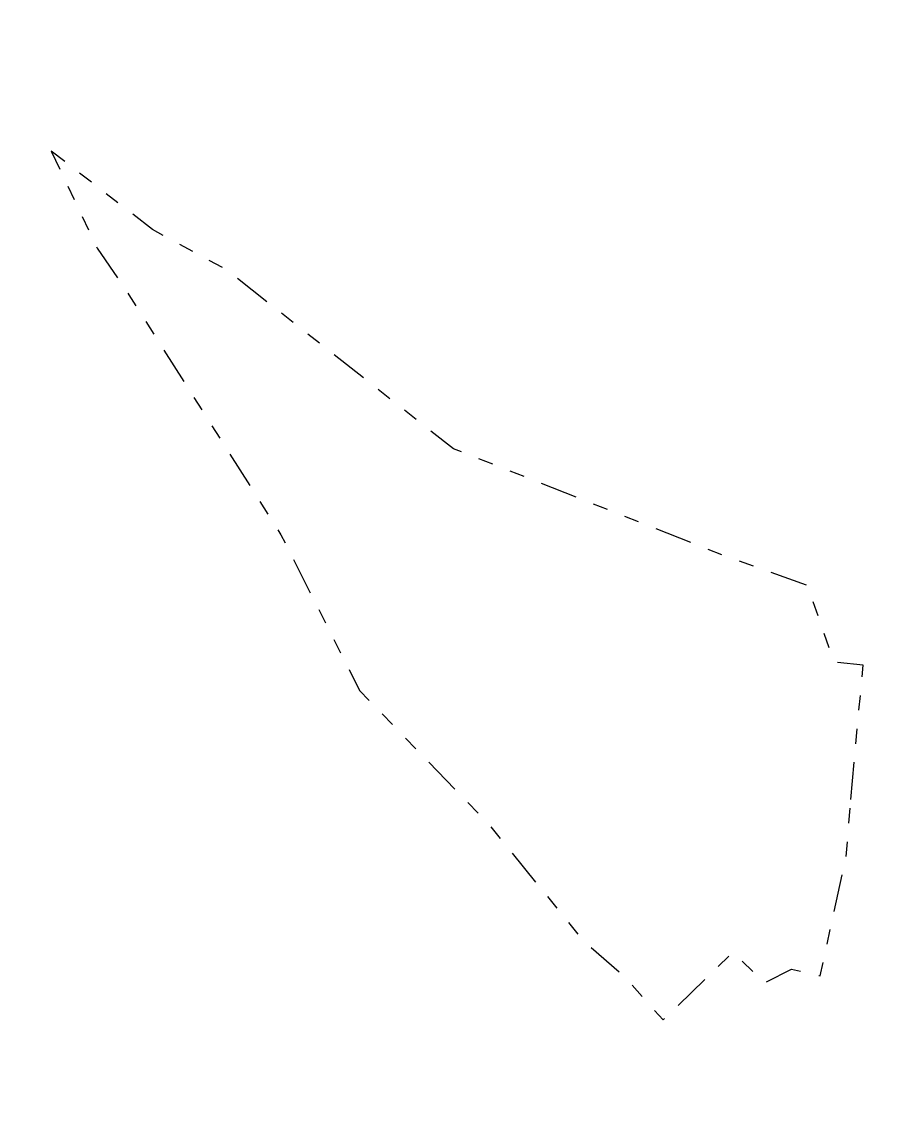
# Model space of a CAD drawing. Header units: feet. Extents: x 2175025 to 2179063, y 467811 to 470338.
# Drawn here: x 2176243.47 to 2176249.21, y 469796.41 to 469803.68 of the extents above; entities that cross this region are included whole.
import ezdxf

# ---------------------------------------------------------------- set-up
doc = ezdxf.new("R2010")
doc.units = ezdxf.units.FT
doc.header["$LTSCALE"] = 0.5
doc.header["$MEASUREMENT"] = 0
doc.linetypes.add('DIVIDE', pattern=[1.25, 0.5, -0.25, 0, -0.25, 0, -0.25])
doc.layers.add('EC', color=35, linetype='DIVIDE')
doc.layers.add('Road Bush Tollway Approximate', color=4, linetype='CONTINUOUS')

msp = doc.modelspace()

# ---------------------------------------------------------------- linework, layer by layer
at = {"layer": 'EC', "color": 43, "elevation": 435, "flags": 128}
msp.add_lwpolyline([(2176249.0199, 469798.4742), (2176249.1036, 469799.373), (2176248.9083, 469799.3947), (2176248.7317, 469799.9067), (2176248.1722, 469800.1057), (2176246.3592, 469800.8222), (2176244.8346, 469802.0224), (2176244.3446, 469802.2887), (2176243.6664, 469802.815), (2176243.9741, 469802.1656), (2176244.1863, 469801.8522), (2176245.2048, 469800.2461), (2176245.7315, 469799.2043), (2176246.5929, 469798.312), (2176247.225, 469797.5334), (2176247.5074, 469797.2868), (2176247.7635, 469796.9983), (2176248.2323, 469797.4531), (2176248.4406, 469797.2459), (2176248.6242, 469797.3376), (2176248.8158, 469797.2945), (2176248.9899, 469798.0915)], close=True, dxfattribs=at)
at = {"layer": 'Road Bush Tollway Approximate', "color": 7}
for centre, radius, start, end in [((2174448.3051, 468713.0355, -18.3067), 2093.6, 30.539066, 46.2845298), ((2173710.7992, 468084.0106, -18.3067), 2864.4972, 17.0268845, 36.8372412), ((2174160.3223, 468447.7025, -18.3067), 2417.512, 21.0713706, 34.0169591)]:
    msp.add_arc(centre, radius, start, end, dxfattribs=at)

doc.saveas('drawing.dxf')
